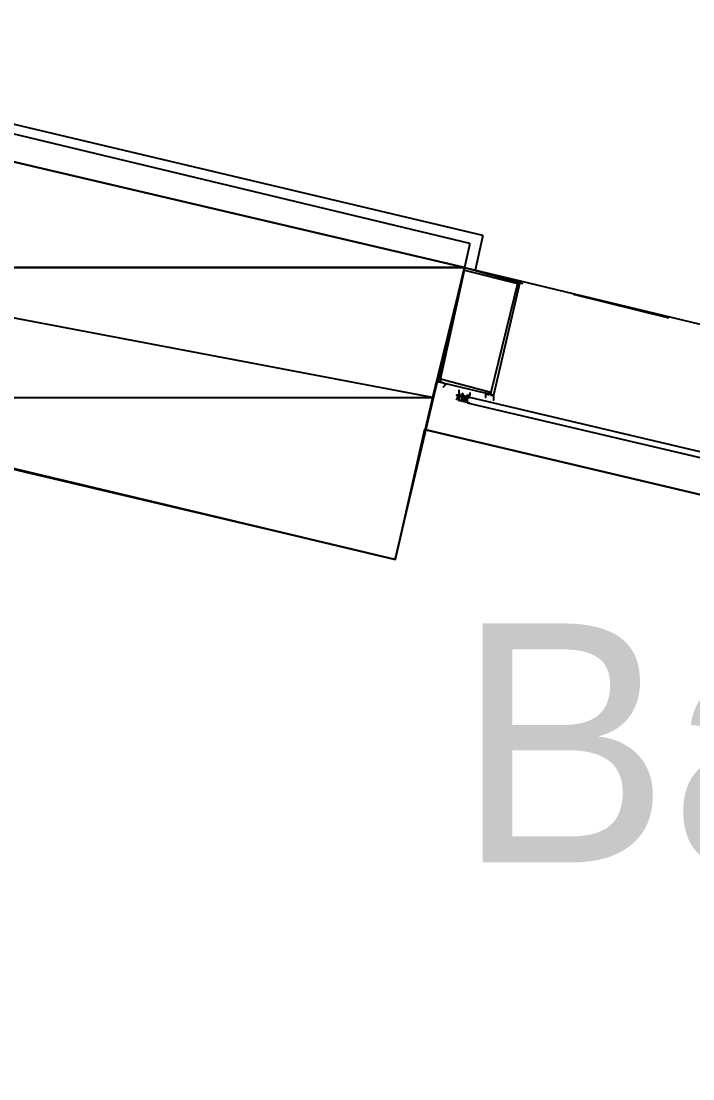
# Model space of a CAD drawing. Header units: feet. Extents: x -84 to 198, y -22 to 181.
# Drawn here: x 122.56 to 125.93, y 87.89 to 93.2 of the extents above; entities that cross this region are included whole.
import ezdxf
from ezdxf.enums import TextEntityAlignment as Align

# ---------------------------------------------------------------- set-up
doc = ezdxf.new("R2010")
doc.units = ezdxf.units.FT
for name, color, linetype in [('A-LINEA', 7, 'CONTINUOUS'), ('A-MURO-CONCRETO', 8, 'CONTINUOUS'), ('A-NOMBRE-ESPACIO', 2, 'CONTINUOUS')]:
    doc.layers.add(name, color=color, linetype=linetype)

msp = doc.modelspace()

# ---------------------------------------------------------------- linework, layer by layer
at = {"layer": 'A-LINEA'}
for p, q in [((124.88, 92.1244), (121, 93.0444)), ((124.8133, 92.0844), (121.04, 92.9911)), ((124.8133, 92.0844), (124.7867, 91.9644)), ((124.88, 92.1244), (124.84, 91.9511)), ((124.7867, 91.9644), (125.08, 91.8844)), ((125.0667, 91.8978), (127.6133, 91.2844)), ((125.3333, 91.8311), (125.8133, 91.7111)), ((124.64, 91.3644), (124.64, 91.3644)), ((124.6667, 91.3644), (124.6667, 91.3644)), ((124.6667, 91.3644), (124.6667, 91.3644)), ((124.76, 91.3378), (124.76, 91.3378)), ((124.76, 91.3378), (124.76, 91.3378)), ((124.76, 91.3244), (124.76, 91.3378)), ((124.76, 91.3378), (124.76, 91.3378)), ((124.76, 91.3378), (124.76, 91.3378)), ((124.76, 91.3378), (124.76, 91.3378)), ((124.76, 91.3378), (124.76, 91.3378)), ((124.76, 91.3378), (124.76, 91.3378)), ((124.76, 91.3378), (124.76, 91.3378)), ((124.76, 91.3378), (124.76, 91.3378)), ((124.76, 91.3378), (124.76, 91.3378)), ((124.76, 91.3378), (124.76, 91.3378)), ((124.76, 91.3378), (124.76, 91.3378)), ((124.8133, 91.3378), (124.8133, 91.3378)), ((124.8133, 91.3378), (124.8133, 91.3378)), ((124.9067, 91.3378), (124.9067, 91.3378)), ((124.7467, 91.3111), (124.76, 91.3111)), ((124.7467, 91.2978), (124.7467, 91.2978)), ((124.8137, 91.2839), (124.7573, 91.2973)), ((124.76, 91.3244), (124.76, 91.3244)), ((124.76, 91.3244), (124.76, 91.3244)), ((124.76, 91.3111), (124.76, 91.3244)), ((124.76, 91.3244), (124.7733, 91.3244)), ((124.76, 91.3111), (124.76, 91.3244)), ((124.76, 91.3244), (124.76, 91.3244)), ((124.76, 91.3244), (124.76, 91.3244)), ((124.76, 91.3244), (124.76, 91.3244)), ((124.76, 91.3244), (124.76, 91.3244)), ((124.76, 91.3244), (124.76, 91.3244)), ((124.76, 91.3244), (124.76, 91.3244)), ((124.76, 91.3244), (124.76, 91.3244)), ((124.76, 91.3244), (124.76, 91.3244)), ((124.76, 91.3244), (124.76, 91.3244)), ((124.76, 91.3111), (124.76, 91.3111)), ((124.76, 91.3111), (124.76, 91.3111)), ((124.76, 91.3111), (124.76, 91.3111)), ((124.76, 91.3111), (124.76, 91.3111)), ((124.76, 91.3111), (124.76, 91.3111)), ((124.76, 91.3111), (124.76, 91.3111)), ((124.76, 91.3111), (124.76, 91.3111)), ((124.76, 91.3111), (124.76, 91.3111)), ((124.76, 91.3111), (124.76, 91.3111)), ((124.76, 91.3111), (124.76, 91.3111)), ((124.76, 91.3111), (124.76, 91.3111)), ((124.76, 91.2978), (124.76, 91.3111)), ((124.76, 91.3111), (124.76, 91.3111)), ((124.76, 91.3111), (124.76, 91.3111)), ((124.76, 91.3111), (124.76, 91.3111)), ((124.76, 91.3111), (124.76, 91.3111)), ((124.76, 91.2978), (124.76, 91.3111)), ((124.76, 91.3111), (124.76, 91.3111)), ((124.76, 91.3111), (124.76, 91.3111)), ((124.76, 91.3111), (124.76, 91.3111)), ((124.76, 91.3111), (124.76, 91.3111)), ((124.76, 91.2978), (124.76, 91.3111)), ((124.76, 91.3111), (124.76, 91.3111)), ((124.76, 91.3111), (124.76, 91.3111)), ((124.76, 91.3111), (124.76, 91.3111)), ((124.76, 91.3111), (124.76, 91.3111)), ((124.76, 91.3111), (124.76, 91.3111)), ((124.76, 91.3111), (124.76, 91.3111)), ((124.76, 91.3111), (124.76, 91.3111)), ((124.76, 91.3111), (124.76, 91.3111)), ((124.76, 91.3111), (124.76, 91.3111)), ((124.76, 91.3111), (124.76, 91.3111)), ((124.76, 91.3111), (124.76, 91.3111)), ((124.76, 91.3111), (124.76, 91.3111)), ((124.76, 91.2978), (124.7733, 91.2978)), ((124.76, 91.2978), (124.76, 91.2978)), ((124.76, 91.2978), (124.76, 91.2978)), ((124.76, 91.2978), (124.76, 91.2978)), ((124.76, 91.2978), (124.76, 91.2978)), ((124.76, 91.2978), (124.7733, 91.2978)), ((124.76, 91.2978), (124.76, 91.2978)), ((124.76, 91.2978), (124.76, 91.2978)), ((124.76, 91.2978), (124.76, 91.2978)), ((124.7733, 91.3244), (124.7733, 91.3244)), ((124.7733, 91.3244), (124.7733, 91.3244)), ((124.7733, 91.3244), (124.7733, 91.3244)), ((124.7733, 91.3244), (124.7733, 91.3244)), ((124.7733, 91.3244), (124.7733, 91.3244)), ((124.7733, 91.3244), (124.7733, 91.3244)), ((124.7733, 91.3244), (124.7733, 91.3244)), ((124.7733, 91.3244), (124.7733, 91.3244)), ((124.7733, 91.3244), (124.7733, 91.3244)), ((124.7733, 91.3244), (124.7733, 91.3244)), ((124.7733, 91.3244), (124.7733, 91.3244)), ((124.7733, 91.3244), (124.7733, 91.3244)), ((124.7733, 91.3244), (124.7733, 91.3244)), ((124.7733, 91.3244), (124.7733, 91.3244)), ((124.7733, 91.3244), (124.7733, 91.3244)), ((124.7733, 91.3111), (124.7733, 91.3244)), ((124.7733, 91.3244), (124.7733, 91.3244)), ((124.7733, 91.3244), (124.7733, 91.3244)), ((124.7733, 91.3244), (124.7733, 91.3244)), ((124.7733, 91.3244), (124.7733, 91.3244)), ((124.7733, 91.3244), (124.7733, 91.3244)), ((124.7733, 91.3244), (124.7733, 91.3244)), ((124.7733, 91.3244), (124.7733, 91.3244)), ((124.7733, 91.3244), (124.7733, 91.3244)), ((124.7733, 91.3244), (124.7733, 91.3244)), ((124.7733, 91.3244), (124.7733, 91.3244)), ((124.7733, 91.3244), (124.7733, 91.3244)), ((124.7733, 91.3244), (124.7733, 91.3244)), ((124.7733, 91.3244), (124.7733, 91.3244)), ((124.7733, 91.3244), (124.7733, 91.3111)), ((124.7733, 91.3111), (124.7733, 91.3111)), ((124.7733, 91.3111), (124.7733, 91.3111)), ((124.7733, 91.3111), (124.7733, 91.3111)), ((124.7733, 91.2978), (124.7733, 91.3111)), ((124.7733, 91.3111), (124.7733, 91.3111)), ((124.7733, 91.3111), (124.7867, 91.3111)), ((124.7733, 91.3111), (124.7733, 91.3111)), ((124.7733, 91.3111), (124.7733, 91.3111)), ((124.7733, 91.3111), (124.7733, 91.3111)), ((124.7733, 91.3111), (124.7733, 91.3111)), ((124.7733, 91.3111), (124.7733, 91.3111)), ((124.7867, 91.3111), (124.7733, 91.3111)), ((124.7733, 91.3111), (124.7733, 91.3111)), ((124.7733, 91.3111), (124.7733, 91.3111)), ((124.7867, 91.3111), (124.7733, 91.3111)), ((124.7733, 91.3111), (124.7733, 91.3111)), ((124.7733, 91.3111), (124.7733, 91.3111)), ((124.7733, 91.3111), (124.7733, 91.3111)), ((124.7733, 91.3111), (124.7733, 91.3111)), ((124.7867, 91.3111), (124.7733, 91.3111)), ((124.7867, 91.3111), (124.7733, 91.3111)), ((124.7733, 91.3111), (124.7733, 91.3111)), ((124.7733, 91.2978), (124.7733, 91.2978)), ((124.7733, 91.2978), (124.7733, 91.2978)), ((124.7733, 91.2978), (124.7733, 91.2978)), ((124.7733, 91.2978), (124.7733, 91.2978)), ((124.7733, 91.2978), (124.7733, 91.2978)), ((124.7733, 91.2978), (124.7733, 91.2978)), ((124.7733, 91.2978), (124.7733, 91.2978)), ((124.7733, 91.2978), (124.7733, 91.2978)), ((124.7867, 91.2978), (124.7733, 91.2978)), ((124.7733, 91.2978), (124.7733, 91.2978)), ((124.7733, 91.2978), (124.7733, 91.2978)), ((124.7733, 91.2978), (124.7733, 91.2978)), ((124.7733, 91.2978), (124.7733, 91.2978)), ((124.7733, 91.2978), (124.7733, 91.2978)), ((124.7733, 91.2978), (124.7733, 91.2978)), ((124.7733, 91.2978), (124.7733, 91.2978)), ((124.7867, 91.3111), (124.7867, 91.3244)), ((124.7867, 91.3111), (124.7867, 91.3244)), ((124.7867, 91.3244), (124.7867, 91.3244)), ((124.7867, 91.3244), (124.7867, 91.3244)), ((124.7867, 91.3111), (124.7867, 91.3244)), ((124.8, 91.3244), (124.7867, 91.3111)), ((124.7867, 91.3111), (124.8, 91.3111)), ((124.7867, 91.3111), (124.7867, 91.3111)), ((124.7867, 91.3111), (124.7867, 91.3111)), ((124.7867, 91.3111), (124.7867, 91.3111)), ((124.7867, 91.3111), (124.7867, 91.3111)), ((124.7867, 91.3111), (124.7867, 91.3111)), ((124.7867, 91.2978), (124.7867, 91.3111)), ((124.7867, 91.3111), (124.7867, 91.3111)), ((124.7867, 91.3111), (124.7867, 91.3111)), ((124.7867, 91.3111), (124.7867, 91.3111)), ((124.7867, 91.2978), (124.7867, 91.3111)), ((124.7867, 91.3111), (124.7867, 91.3111)), ((124.7867, 91.2978), (124.7867, 91.3111)), ((124.7867, 91.3111), (124.7867, 91.3111)), ((124.7867, 91.3111), (124.7867, 91.3111)), ((124.7867, 91.3111), (124.7867, 91.3111)), ((124.7867, 91.3111), (124.7867, 91.3111)), ((124.7867, 91.3111), (124.7867, 91.3111)), ((124.7867, 91.3111), (124.7867, 91.3111)), ((124.7867, 91.3111), (124.7867, 91.3111)), ((124.7867, 91.3111), (124.7867, 91.3111)), ((124.7867, 91.3111), (124.7867, 91.2978)), ((124.7867, 91.3111), (124.7867, 91.2978)), ((124.7867, 91.3111), (124.7867, 91.2978)), ((124.7867, 91.3111), (124.7867, 91.2978)), ((124.7867, 91.2978), (124.7867, 91.2978)), ((124.7867, 91.2978), (124.7867, 91.2978)), ((124.7867, 91.2978), (124.7867, 91.2978)), ((124.7867, 91.2978), (124.7867, 91.2978)), ((124.7867, 91.2978), (124.7867, 91.2978)), ((124.7867, 91.2978), (124.7867, 91.2978)), ((124.7867, 91.2978), (124.7867, 91.2978)), ((124.7867, 91.2978), (124.7867, 91.2978)), ((124.8, 91.2978), (124.7867, 91.2978)), ((124.7867, 91.2978), (124.7867, 91.2978)), ((124.7867, 91.2978), (124.7867, 91.2978)), ((124.8, 91.3244), (124.8, 91.3244)), ((124.8, 91.3244), (124.8133, 91.3244)), ((124.8, 91.3244), (124.8, 91.3244)), ((124.8, 91.3111), (124.8, 91.3244)), ((124.8, 91.3244), (124.8, 91.3244)), ((124.8, 91.3111), (124.8, 91.3244)), ((124.8, 91.3244), (124.8, 91.3244)), ((124.8, 91.3111), (124.8, 91.3244)), ((124.8, 91.3244), (124.8, 91.3111)), ((124.8, 91.3244), (124.8, 91.3244)), ((124.8, 91.3244), (124.8, 91.3244)), ((124.8, 91.3111), (124.8, 91.3111)), ((124.8, 91.3111), (124.8, 91.3111)), ((124.8, 91.3111), (124.8, 91.3111)), ((124.8, 91.3111), (124.8, 91.3111)), ((124.8, 91.3111), (124.8, 91.3111)), ((124.8, 91.3111), (124.8, 91.3111)), ((124.8, 91.3111), (124.8, 91.3111)), ((124.8, 91.3111), (124.8, 91.3111)), ((124.8, 91.3111), (124.8, 91.3111)), ((124.8, 91.3111), (124.8, 91.3111)), ((124.8, 91.3111), (124.8, 91.3111)), ((124.8133, 91.3111), (124.8, 91.3111)), ((124.8, 91.3111), (124.8, 91.3111)), ((124.8, 91.3111), (124.8133, 91.3111)), ((124.8, 91.3111), (124.8, 91.3111)), ((124.8, 91.3111), (124.8, 91.3111)), ((124.8, 91.3111), (124.8, 91.3111)), ((124.8, 91.3111), (124.8, 91.3111)), ((124.8, 91.3111), (124.8, 91.3111)), ((124.8, 91.3111), (124.8, 91.3111)), ((124.8, 91.3111), (124.8, 91.3111)), ((124.8133, 91.3111), (124.8, 91.3111)), ((124.8, 91.2978), (124.8, 91.2978)), ((124.8, 91.2978), (124.8, 91.2978)), ((124.8, 91.2978), (124.8, 91.2978)), ((124.8, 91.2978), (124.8, 91.2978)), ((124.8, 91.2978), (124.8, 91.2978)), ((124.8, 91.2978), (124.8, 91.2978)), ((124.8, 91.2978), (124.8, 91.2978)), ((124.8, 91.2978), (124.8, 91.2978)), ((124.8, 91.2978), (124.8, 91.2978)), ((124.8, 91.2978), (124.8, 91.2978)), ((124.8, 91.2978), (124.8, 91.2978)), ((124.8, 91.2978), (124.8, 91.2978)), ((124.8, 91.2978), (124.8, 91.2978)), ((124.8, 91.2978), (124.8, 91.2978)), ((124.8, 91.2978), (124.8, 91.2978)), ((124.8, 91.2978), (124.8, 91.2978)), ((124.8, 91.2978), (124.8, 91.2978)), ((124.8, 91.2978), (124.8, 91.2978)), ((124.8, 91.2978), (124.8, 91.2978)), ((124.8, 91.2978), (124.8, 91.2978)), ((124.8, 91.2978), (124.8, 91.2978)), ((124.8, 91.2978), (124.8, 91.2978)), ((124.8, 91.2978), (124.8, 91.2978)), ((124.8, 91.2844), (124.8, 91.2844)), ((124.8, 91.2844), (124.8, 91.2844)), ((124.8, 91.2844), (124.8, 91.2844)), ((124.8133, 91.3244), (124.8133, 91.3244)), ((124.8133, 91.3244), (124.8133, 91.3244)), ((124.8133, 91.3244), (124.8133, 91.3244)), ((124.8133, 91.3244), (124.8133, 91.3244)), ((124.8133, 91.3244), (124.8133, 91.3244)), ((124.8133, 91.3244), (124.8133, 91.3244)), ((124.8133, 91.3111), (124.8133, 91.3111)), ((124.8133, 91.3111), (124.8133, 91.3111)), ((124.92, 91.3111), (124.92, 91.3111)), ((124.92, 91.2978), (124.92, 91.2978))]:
    msp.add_line(p, q, dxfattribs=at)
for points in [[(135.8933, 108.7111), (131.36, 89.5511), (124.5867, 91.1511), (124.44, 90.4978), (121.84, 91.1111), (121.3333, 88.9644), (118.2, 75.6978), (129.9467, 72.9244)], [(124.5867, 91.1511), (131.36, 89.5511), (135.2667, 106.0978)], [(124.44, 90.4978), (124.7867, 91.9644), (121.3733, 92.7644), (121.0267, 91.3111), (124.44, 90.4978)], [(124.7867, 91.9644), (125.0667, 91.8978), (124.9333, 91.3244), (124.6533, 91.3911), (124.7867, 91.9644)], [(124.7867, 91.9511), (125.0533, 91.8844), (124.92, 91.3378), (124.6667, 91.4044), (124.7867, 91.9511)], [(124.6667, 91.4044), (124.6533, 91.4044), (124.6533, 91.3911), (124.6667, 91.3911), (124.6533, 91.3911), (124.6533, 91.3911), (124.6533, 91.3911), (124.6533, 91.3911), (124.64, 91.3778), (124.64, 91.3778)], [(124.68, 91.3644), (124.68, 91.3644), (124.68, 91.3644), (124.6933, 91.3778), (124.6933, 91.3778), (124.6667, 91.3911), (124.6667, 91.3911), (124.6667, 91.3911), (124.6667, 91.3911), (124.6667, 91.3911), (124.6667, 91.3911), (124.6667, 91.4044)], [(124.6533, 91.3644), (124.6533, 91.3644), (124.6533, 91.3644)], [(124.7467, 91.2978), (124.76, 91.3244), (124.7467, 91.3244), (124.76, 91.3244), (124.76, 91.3378), (124.76, 91.3511)], [(124.76, 91.3378), (124.76, 91.3378), (124.76, 91.3244), (124.76, 91.3244)], [(124.8133, 91.3378), (124.8133, 91.3244), (124.8, 91.3111), (124.8133, 91.3111), (124.8, 91.3111), (124.8, 91.2978), (124.8, 91.2844)], [(124.9067, 91.3244), (124.8933, 91.3378), (124.8933, 91.3378), (124.8933, 91.3111), (124.8933, 91.3111), (124.8933, 91.3111), (124.8933, 91.3111)], [(124.9067, 91.3244), (124.92, 91.3378), (124.9067, 91.3378), (124.9067, 91.3378), (124.92, 91.3378), (124.92, 91.3378), (124.92, 91.3378), (124.92, 91.3378), (124.92, 91.3378), (124.92, 91.3244), (124.92, 91.3244), (124.9333, 91.3244), (124.9333, 91.3244), (124.9333, 91.2978), (124.9333, 91.2978)], [(124.76, 91.3244), (124.76, 91.3244), (124.7733, 91.3244), (124.7733, 91.3244)], [(124.7867, 91.3111), (124.7733, 91.3111), (124.76, 91.3244)], [(124.76, 91.3244), (124.76, 91.3111), (124.76, 91.3244)], [(124.76, 91.3244), (124.76, 91.3111), (124.76, 91.3244)], [(124.7733, 91.3111), (124.7733, 91.3111), (124.7733, 91.2978)], [(124.7739, 91.3356), (124.7882, 91.3118), (124.8125, 91.3253)], [(124.8, 91.2978), (124.8, 91.2978), (124.8, 91.3111), (124.7867, 91.3111)], [(124.8, 91.2844), (127.5867, 90.6311), (127.5867, 90.6444), (127.5867, 90.6578), (124.8133, 91.3111), (124.8, 91.3111), (124.8, 91.2978), (124.8, 91.2844)], [(124.9067, 91.3111), (124.9067, 91.3111), (124.9067, 91.3111)]]:
    msp.add_lwpolyline(points, dxfattribs=at)
for points in [[(124.6667, 91.3911), (124.6667, 91.3911), (124.6667, 91.3911), (124.6667, 91.3911)], [(124.92, 91.3244), (124.92, 91.3244), (124.92, 91.3378), (124.92, 91.3378)]]:
    msp.add_lwpolyline(points, close=True, dxfattribs=at)
at = {"layer": 'A-MURO-CONCRETO'}
for points in [[(121.3733, 92.7644), (124.7867, 91.9644), (121.1867, 91.9644), (121.3733, 92.7644), (121.3733, 92.7644)], [(121.1867, 91.9644), (121.0267, 91.3111), (124.6267, 91.3111), (121.1867, 91.9644)], [(121.1867, 91.9644), (124.7867, 91.9644), (124.6267, 91.3111), (121.1867, 91.9644), (121.1867, 91.9644)], [(121.0267, 91.3111), (124.6267, 91.3111), (124.44, 90.4978), (121.0267, 91.3111), (121.0267, 91.3111)]]:
    msp.add_lwpolyline(points, dxfattribs=at)

# ---------------------------------------------------------------- texts
at = {"layer": 'A-NOMBRE-ESPACIO'}
msp.add_text('Balcón', height=1.2, dxfattribs=at).set_placement((127.2, 88.9778), align=Align.CENTER)

doc.saveas('drawing.dxf')
